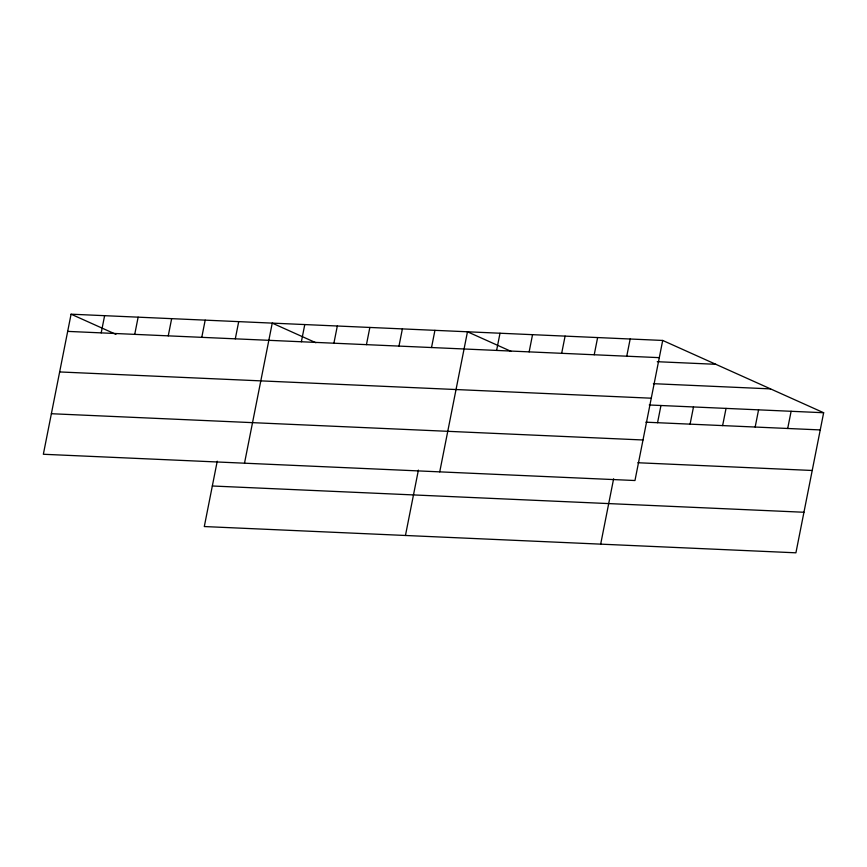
<?xml version="1.0" encoding="UTF-8"?>
<svg xmlns="http://www.w3.org/2000/svg" width="867" height="867" viewBox="0 0 867 867"><rect width="100%" height="100%" fill="white"/><g stroke="black" fill="none" stroke-linecap="round" stroke-linejoin="round"><path stroke-width="1.3" d="M71.083 314.19L43.35 454.265L634.969 480.524L662.702 340.449L71.083 314.19L115.94 334.337M101.201 332.874L104.614 315.686M134.732 334.369L138.135 317.17M168.252 335.854L171.655 318.655M201.783 337.339L205.186 320.151M235.304 338.834L238.707 321.635M217.238 461.19L204.298 526.551L795.917 552.81L823.65 412.735L662.702 340.449M244.505 463.195L272.238 323.12L315.902 342.736M301.369 341.761L304.772 324.572M333.903 343.213L337.317 326.014M366.448 344.654L369.851 327.455M398.983 346.096L402.386 328.896M431.528 347.537L434.931 330.349M405.453 535.47L418.393 470.12M439.732 471.865L467.465 331.79L511.14 351.395M496.607 350.431L500.01 333.231M529.141 351.872L532.544 334.673M561.675 353.313L565.089 336.125M594.22 354.766L597.623 337.566M626.754 356.207L630.168 339.008M600.679 544.14L613.619 478.79M657.554 422.706L660.957 405.507M690.089 424.147L693.492 406.959M722.623 425.599L726.037 408.4M755.168 427.041L758.571 409.842M787.702 428.482L791.116 411.283M67.68 331.389L659.299 357.648M657.24 361.702L715.817 364.303M653.393 383.68L770.535 388.882M59.65 371.943L651.269 398.202M649.242 404.987L823.65 412.735M645.839 422.186L820.247 429.924M51.381 413.722L643 439.981M637.809 462.74L812.216 470.478M212.328 485.997L803.947 512.256"/></g></svg>
